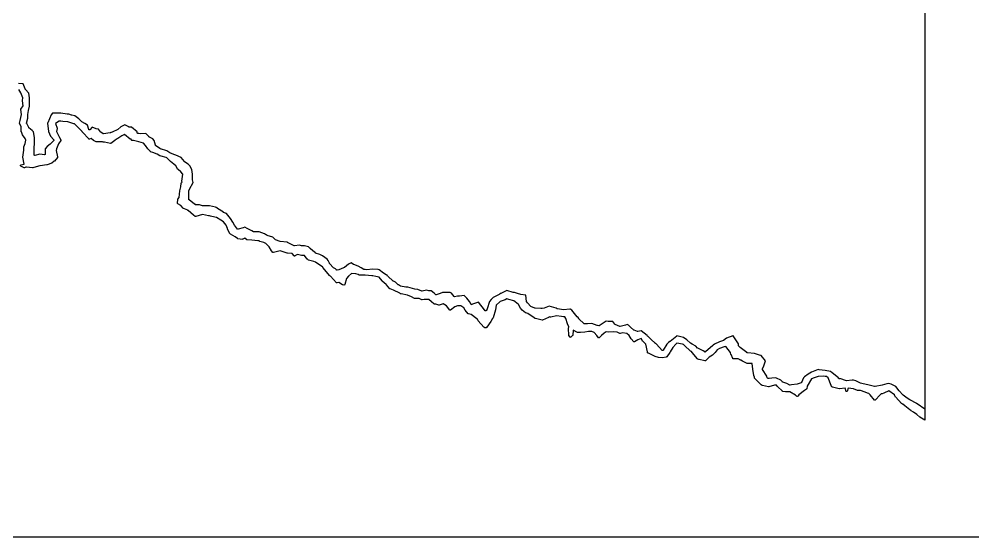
# Model space of a CAD drawing. Header units: millimetres. Extents: x 0 to 500, y 0 to 700.
# Drawn here: x 250.3 to 375.1, y 0 to 67.9 of the extents above; entities that cross this region are included whole.
import ezdxf

# ---------------------------------------------------------------- set-up
doc = ezdxf.new("R2010")
doc.units = ezdxf.units.MM
for name, color, linetype in [('CORTE', 1, 'Continuous'), ('GRABADO', 5, 'Continuous'), ('HOJA', 8, 'Continuous')]:
    doc.layers.add(name, color=color, linetype=linetype)

msp = doc.modelspace()

# ---------------------------------------------------------------- linework, layer by layer
at = {"layer": 'CORTE'}
msp.add_lwpolyline([(368.87, 70.62), (368.87, 67.23), (368.87, 66.18), (368.87, 65.14), (368.87, 64.11), (368.87, 63.09), (368.87, 62.07), (368.87, 61.06), (368.87, 60.06), (368.87, 59.06), (368.87, 58.07), (368.87, 57.02), (368.87, 56.61), (368.87, 55.21), (368.87, 54.24), (368.87, 53.28), (368.87, 52.38), (368.87, 51.38), (368.87, 50.44), (368.87, 49.41), (368.87, 48.57), (368.87, 47.73), (368.87, 46.77), (368.87, 45.85), (368.87, 44.88), (368.87, 43.93), (368.87, 43.07), (368.87, 42.34), (368.87, 41.53), (368.87, 40.66), (368.87, 39.79), (368.87, 37.11), (368.87, 36.21), (368.87, 20.18), (368.87, 19.11), (368.87, 18.41), (368.87, 17.34), (368.87, 16.45), (368.87, 15.3), (368.2, 15.7), (368.2, 15.7), (368.19, 15.71), (367.82, 16.05), (367.37, 16.36), (367.06, 16.54), (367.06, 16.55), (366.9, 16.65), (366.23, 17.17), (365.97, 17.38), (365.93, 17.41), (365.81, 17.48), (365.81, 17.48), (365.8, 17.48), (365.04, 18.33), (365.03, 18.33), (364.92, 18.48), (364.92, 18.49), (364.92, 18.49), (364.92, 18.5), (364.88, 18.61), (364.15, 19.16), (363.49, 18.85), (363.49, 18.85), (363.26, 18.77), (363.26, 18.77), (363.15, 18.74), (363, 18.6), (362.37, 17.94), (362.36, 17.93), (362.35, 17.93), (362.35, 17.92), (362.34, 17.92), (362.33, 17.92), (362.33, 17.92), (362.32, 17.91), (362.31, 17.91), (362.3, 17.91), (362.3, 17.92), (362.29, 17.92), (362.28, 17.92), (362.28, 17.92), (362.27, 17.93), (362.26, 17.93), (362.26, 17.94), (361.7, 18.6), (361.52, 18.8), (361.36, 18.85), (361.36, 18.85), (361.05, 18.96), (360.44, 19.2), (360.05, 19.2), (360.04, 19.2), (360.03, 19.2), (360.03, 19.2), (360.02, 19.2), (359.51, 19.42), (358.81, 19.5), (358.68, 19.08), (358.67, 19.08), (358.67, 19.06), (358.66, 19.06), (358.65, 19.05), (358.64, 19.04), (358.64, 19.04), (358.63, 19.04), (358.62, 19.04), (358.61, 19.03), (358.6, 19.03), (358.6, 19.03), (358.59, 19.04), (358.59, 19.04), (358.58, 19.04), (358.57, 19.04), (358.56, 19.05), (358.55, 19.06), (358.55, 19.06), (358.54, 19.07), (358.54, 19.07), (358.54, 19.08), (358.41, 19.51), (357.69, 19.39), (357.68, 19.39), (357.67, 19.39), (357.67, 19.39), (357.66, 19.39), (356.78, 19.63), (356.73, 19.64), (356.73, 19.64), (356.72, 19.65), (356.71, 19.65), (356.7, 19.66), (356.68, 19.69), (356.67, 19.69), (356.67, 19.7), (356.65, 19.73), (356.59, 19.85), (356.2, 20.83), (355.96, 21.01), (355.81, 21.04), (355.6, 21.07), (354.91, 21.02), (354.23, 20.8), (354.07, 20.73), (354.03, 20.71), (353.46, 19.74), (353.39, 19.42), (353.39, 19.41), (353.38, 19.39), (353.37, 19.39), (353.37, 19.38), (353.09, 19.18), (352.37, 18.6), (352.29, 18.48), (352.28, 18.47), (352.27, 18.47), (352.26, 18.46), (352.26, 18.46), (352.25, 18.46), (352.25, 18.45), (352.14, 18.42), (352.13, 18.42), (352.13, 18.42), (352.12, 18.42), (352.11, 18.42), (352.11, 18.42), (352.1, 18.42), (352.09, 18.43), (352.08, 18.43), (352.07, 18.44), (352, 18.51), (351.92, 18.59), (351.18, 19.03), (350.62, 19), (350.62, 19), (350.61, 19), (350.6, 19), (350.25, 19.08), (350.24, 19.08), (350.23, 19.09), (350.22, 19.09), (350.22, 19.09), (349.56, 19.71), (349.56, 19.71), (349.43, 19.87), (349.33, 19.91), (349.19, 19.89), (348.43, 19.69), (348.43, 19.69), (348.42, 19.69), (348.41, 19.69), (348.4, 19.69), (347.59, 19.84), (347.59, 19.84), (347.58, 19.84), (347.58, 19.84), (347.57, 19.84), (347.45, 19.93), (347.44, 19.93), (347.44, 19.93), (346.57, 20.82), (346.56, 20.83), (346.55, 20.84), (346.55, 20.86), (346.54, 20.92), (346.49, 21.16), (346.34, 21.97), (346.34, 21.97), (346.24, 22.71), (345.63, 22.71), (345.62, 22.71), (345.61, 22.71), (345.6, 22.72), (344.99, 23.03), (344.99, 23.03), (344.78, 23.15), (344.68, 23.18), (344.68, 23.18), (344.67, 23.19), (344.43, 23.33), (343.78, 23.33), (343.78, 23.33), (343.77, 23.33), (343.76, 23.34), (343.75, 23.34), (343.75, 23.34), (343.75, 23.34), (343.74, 23.35), (343.73, 23.35), (343.72, 23.36), (343.72, 23.37), (343.49, 23.9), (343.48, 23.91), (343.41, 24.18), (342.82, 24.94), (342.6, 24.92), (341.96, 24.68), (341.69, 24.51), (341.4, 24.16), (341.39, 24.16), (341.06, 23.84), (341.05, 23.84), (341.05, 23.83), (340.62, 23.56), (340.13, 23.09), (340.13, 23.09), (340.12, 23.08), (340.11, 23.08), (340.1, 23.07), (340.09, 23.07), (340.09, 23.07), (340.08, 23.07), (340.07, 23.07), (340.07, 23.07), (339.3, 23.23), (339.3, 23.23), (339.3, 23.23), (339.29, 23.23), (339.12, 23.31), (339.12, 23.31), (339.11, 23.32), (339.1, 23.33), (338.4, 24.16), (338.3, 24.29), (338.19, 24.34), (338.18, 24.35), (337.39, 25.09), (337.27, 25.21), (337.27, 25.21), (337.26, 25.21), (337.25, 25.21), (337.11, 25.25), (336.39, 25.39), (336.25, 25.27), (335.87, 24.84), (335.51, 24.24), (335.47, 24.17), (335.47, 24.17), (335.06, 23.6), (335.05, 23.59), (335.03, 23.58), (335.02, 23.57), (335.02, 23.57), (335.01, 23.57), (335.01, 23.57), (334.53, 23.49), (334.52, 23.49), (334, 23.51), (333.99, 23.51), (333.98, 23.51), (333.98, 23.51), (333.57, 23.66), (332.69, 24.08), (332.65, 24.09), (332.65, 24.09), (332.62, 24.1), (332.61, 24.1), (332.6, 24.11), (332.6, 24.11), (332.59, 24.12), (332.58, 24.12), (332.57, 24.14), (332.57, 24.15), (332.57, 24.15), (332.56, 24.16), (332.56, 24.17), (332.56, 24.19), (332.53, 24.26), (332.53, 24.27), (332.33, 25.28), (331.97, 25.6), (331.96, 25.61), (331.96, 25.61), (331.71, 26.02), (331.29, 25.84), (330.86, 25.56), (330.85, 25.56), (330.84, 25.55), (330.84, 25.55), (330.83, 25.55), (330.82, 25.55), (330.81, 25.55), (330.8, 25.55), (330.79, 25.55), (330.79, 25.55), (330.78, 25.55), (330.77, 25.56), (330.77, 25.56), (330.76, 25.57), (330.42, 25.98), (330.42, 25.98), (330.16, 26.38), (329.86, 26.65), (329.29, 26.74), (328.98, 26.67), (328.97, 26.67), (328.97, 26.67), (328.96, 26.67), (328.94, 26.67), (328.56, 26.82), (328.04, 26.87), (327.5, 26.82), (327.49, 26.82), (327.48, 26.82), (327.13, 26.86), (326.88, 26.7), (326.52, 26.38), (326.23, 26.09), (326.23, 26.08), (326.22, 26.07), (326.21, 26.07), (326.21, 26.07), (326.2, 26.07), (326.19, 26.07), (326.18, 26.07), (326.17, 26.07), (326.16, 26.07), (326.16, 26.07), (326.15, 26.07), (326.14, 26.08), (326.14, 26.08), (326.13, 26.09), (326.12, 26.1), (325.92, 26.39), (325.57, 26.8), (325.25, 26.92), (324.81, 26.9), (324.34, 26.85), (323.79, 26.81), (323.78, 26.81), (323.41, 26.79), (323.4, 26.79), (323.39, 26.79), (323.39, 26.79), (323.38, 26.79), (323.37, 26.79), (323.37, 26.8), (322.81, 27.11), (322.76, 26.43), (322.76, 26.42), (322.76, 26.41), (322.76, 26.4), (322.75, 26.4), (322.75, 26.39), (322.74, 26.38), (322.53, 26.17), (322.53, 26.17), (322.51, 26.16), (322.5, 26.16), (322.5, 26.16), (322.49, 26.15), (322.48, 26.15), (322.48, 26.15), (322.47, 26.15), (322.47, 26.15), (322.45, 26.16), (322.45, 26.16), (322.44, 26.16), (322.43, 26.17), (322.42, 26.18), (322.42, 26.18), (322.27, 26.39), (322.27, 26.4), (322.26, 26.42), (322.26, 26.43), (322.22, 27.32), (322.22, 27.33), (322.24, 27.53), (322.08, 27.91), (322.08, 27.92), (321.87, 28.63), (321.74, 28.86), (321.56, 28.83), (321.55, 28.83), (321.54, 28.83), (321.54, 28.84), (321.29, 28.88), (320.63, 28.97), (319.88, 28.78), (319.87, 28.78), (319.86, 28.78), (319.86, 28.78), (319.85, 28.78), (319.84, 28.78), (319.83, 28.78), (319.83, 28.79), (319.7, 28.85), (319.59, 28.77), (319.58, 28.77), (319.58, 28.77), (319.19, 28.59), (318.8, 28.41), (318.8, 28.4), (318.79, 28.4), (318.77, 28.4), (318.77, 28.4), (318.76, 28.4), (318.75, 28.4), (318.07, 28.58), (317.88, 28.64), (317.84, 28.64), (317.83, 28.64), (317.82, 28.64), (317.82, 28.65), (317.73, 28.69), (317.73, 28.69), (317.72, 28.69), (316.89, 29.28), (316.62, 29.36), (316.61, 29.36), (316.6, 29.36), (316.6, 29.37), (316.15, 29.71), (316.14, 29.71), (316.14, 29.72), (315.93, 29.96), (315.93, 29.97), (315.65, 30.48), (315.23, 30.82), (315.04, 30.94), (314.38, 31.12), (314.38, 31.12), (314.15, 31.22), (313.94, 31.09), (313.94, 31.09), (313.93, 31.09), (313.25, 30.85), (313.2, 30.82), (312.75, 30.38), (312.67, 29.76), (312.67, 29.75), (312.36, 28.73), (312.36, 28.72), (312.32, 28.66), (312.31, 28.65), (312.3, 28.64), (312.26, 28.61), (312.03, 28.23), (312.03, 28.22), (311.5, 27.51), (311.49, 27.47), (311.49, 27.46), (311.49, 27.45), (311.48, 27.44), (311.48, 27.43), (311.47, 27.42), (311.46, 27.42), (311.45, 27.41), (311.38, 27.39), (311.37, 27.39), (311.37, 27.39), (311.36, 27.39), (311.35, 27.39), (311.35, 27.39), (311.28, 27.4), (311.28, 27.4), (311.27, 27.41), (311.27, 27.41), (311.14, 27.48), (311.14, 27.48), (311.13, 27.49), (311.13, 27.49), (310.38, 28.31), (310.37, 28.32), (310.37, 28.32), (310.28, 28.52), (310.23, 28.6), (309.48, 29.14), (309.1, 29.22), (309.09, 29.22), (309.08, 29.22), (309.08, 29.23), (309.07, 29.23), (309.07, 29.23), (309.06, 29.24), (308.68, 29.72), (308.68, 29.73), (308.52, 30.03), (308.13, 30.29), (307.67, 30.29), (307.31, 30.16), (306.78, 29.71), (306.77, 29.71), (306.77, 29.71), (306.76, 29.7), (306.75, 29.7), (306.74, 29.7), (306.74, 29.7), (306.73, 29.7), (306.72, 29.7), (306.72, 29.7), (306.71, 29.7), (306.7, 29.7), (306.7, 29.71), (306.69, 29.71), (306.68, 29.71), (306.68, 29.72), (306.67, 29.72), (306.22, 30.27), (305.79, 30.54), (305.28, 30.36), (305.27, 30.35), (305.26, 30.35), (305.25, 30.35), (305.24, 30.35), (305.23, 30.36), (304.86, 30.5), (304.63, 30.52), (304.63, 30.52), (304.62, 30.52), (304.62, 30.52), (304.61, 30.53), (304.6, 30.53), (304.59, 30.54), (304.28, 30.82), (303.92, 31.13), (303.3, 31.13), (303.04, 31.07), (303.03, 31.07), (303.02, 31.07), (303.02, 31.07), (303.01, 31.08), (303, 31.08), (303, 31.08), (302.66, 31.23), (302.09, 31.23), (302.09, 31.23), (302.08, 31.23), (302.07, 31.23), (301.68, 31.46), (301.15, 31.68), (300.29, 31.85), (300.23, 31.86), (300.22, 31.86), (300.22, 31.86), (300.21, 31.87), (300.17, 31.89), (300.17, 31.89), (300.12, 31.93), (299.29, 32.34), (298.86, 32.52), (298.85, 32.52), (298.84, 32.52), (298.84, 32.53), (298.83, 32.53), (298.83, 32.53), (298.4, 33.05), (298.34, 33.1), (297.82, 33.53), (297.82, 33.54), (297.81, 33.54), (297.42, 34.03), (297, 34.14), (296.59, 34.21), (296.54, 34.21), (296.49, 34.2), (296.49, 34.2), (296.48, 34.2), (295.61, 34.29), (294.83, 34.31), (294.82, 34.31), (294.81, 34.31), (294.8, 34.32), (294.79, 34.32), (294.66, 34.4), (294.38, 34.49), (293.79, 34.53), (293.43, 34.16), (293.17, 33.85), (292.94, 33.08), (292.94, 33.07), (292.93, 33.06), (292.89, 33.01), (292.89, 33.01), (292.88, 33), (292.88, 32.99), (292.87, 32.99), (292.85, 32.98), (292.84, 32.98), (292.83, 32.98), (292.82, 32.98), (292.64, 33.03), (292.63, 33.03), (292.62, 33.04), (292.62, 33.04), (292.16, 33.34), (291.93, 33.28), (291.92, 33.28), (291.91, 33.28), (291.91, 33.28), (291.9, 33.28), (291.89, 33.28), (291.88, 33.28), (291.87, 33.29), (291.86, 33.29), (291.86, 33.3), (291.05, 34.16), (291.05, 34.16), (290.99, 34.23), (290.94, 34.25), (290.93, 34.26), (290.93, 34.27), (290.08, 35.28), (290.08, 35.28), (290.08, 35.29), (290.07, 35.29), (290.05, 35.35), (290.01, 35.39), (289.8, 35.52), (289.1, 36.02), (288.87, 36.08), (288.18, 36.27), (288.18, 36.27), (288.17, 36.27), (288.16, 36.28), (288.03, 36.38), (288.02, 36.38), (288.02, 36.39), (288.02, 36.39), (287.65, 36.86), (287.27, 36.86), (287.27, 36.86), (287.26, 36.86), (286.75, 37), (286.38, 36.82), (286.38, 36.82), (286.37, 36.81), (286.36, 36.81), (286.35, 36.81), (286.35, 36.81), (286.34, 36.81), (286.33, 36.81), (286.33, 36.81), (286.32, 36.82), (286.31, 36.82), (286.3, 36.83), (286.3, 36.83), (286.02, 37.12), (285.42, 37.18), (285.41, 37.18), (285.4, 37.18), (284.49, 37.47), (283.59, 37.27), (283.58, 37.27), (283.57, 37.27), (283.57, 37.27), (283.56, 37.27), (283.55, 37.27), (283.54, 37.28), (283.53, 37.28), (283.52, 37.29), (283.33, 37.5), (283.33, 37.51), (283.01, 38.02), (282.6, 38.45), (282.32, 38.59), (281.81, 38.73), (281.81, 38.73), (281.8, 38.73), (281.7, 38.79), (281.54, 38.79), (280.78, 38.87), (280.14, 38.93), (280.14, 38.93), (280.13, 38.93), (280.12, 38.94), (280.12, 38.94), (280.11, 38.95), (279.86, 39.17), (279.56, 39), (279.55, 39), (279.54, 38.99), (279.54, 38.99), (279.53, 38.99), (279.52, 38.99), (279.52, 38.99), (278.93, 39.08), (278.91, 39.08), (278.9, 39.09), (278.9, 39.09), (278.58, 39.32), (277.98, 39.67), (277.97, 39.67), (277.92, 39.72), (277.91, 39.72), (277.91, 39.72), (277.9, 39.73), (277.9, 39.73), (277.56, 40.39), (277.56, 40.4), (277.39, 40.85), (277.04, 41.3), (276.69, 41.5), (276.13, 41.87), (275.92, 41.92), (275.33, 42.05), (275.22, 42.08), (275.09, 42.08), (275.09, 42.08), (274.31, 42.23), (273.45, 41.98), (273.44, 41.98), (273.43, 41.98), (273.38, 41.99), (273.37, 41.99), (273.36, 41.99), (273.35, 41.99), (273.35, 41.99), (273.34, 42), (273.34, 42), (273.33, 42), (273.14, 42.17), (272.41, 42.76), (272.4, 42.76), (272.28, 42.88), (271.82, 43.04), (271.81, 43.04), (271.81, 43.04), (271.8, 43.05), (271.8, 43.05), (271.79, 43.05), (271.79, 43.06), (271.48, 43.43), (271.08, 43.67), (271.08, 43.67), (271.07, 43.68), (271.06, 43.68), (271.06, 43.7), (271.05, 43.71), (271.05, 43.72), (271.05, 43.72), (271.05, 43.73), (271.05, 43.74), (271.09, 44.23), (271.09, 44.23), (271.09, 44.25), (271.24, 44.5), (271.33, 45.34), (271.45, 45.88), (271.53, 46.37), (271.53, 46.38), (271.53, 46.39), (271.54, 46.39), (271.54, 46.4), (271.55, 46.41), (271.56, 46.41), (271.56, 46.42), (271.64, 46.47), (271.6, 46.57), (271.59, 46.58), (271.59, 46.59), (271.59, 46.6), (271.59, 46.61), (271.59, 46.62), (271.72, 47.53), (271.47, 47.83), (271.1, 48.15), (271.09, 48.16), (271.09, 48.16), (271.08, 48.17), (270.82, 48.62), (270.55, 48.86), (270.11, 49.18), (270.11, 49.18), (270.1, 49.18), (269.63, 49.66), (269.54, 49.71), (268.89, 49.91), (268.73, 49.96), (268.72, 49.96), (268.35, 50.14), (267.79, 50.37), (267.51, 50.48), (267.51, 50.48), (267.5, 50.49), (267.49, 50.49), (267.14, 50.84), (267.13, 50.84), (267.13, 50.84), (267.13, 50.85), (266.84, 51.31), (266.59, 51.61), (265.95, 51.76), (265.27, 51.93), (265.06, 51.96), (265.06, 51.97), (265.05, 51.97), (265.04, 51.97), (265.04, 51.97), (265.03, 51.98), (265.02, 51.99), (265.01, 52), (265.01, 52), (265.01, 52.01), (265, 52.02), (265, 52.02), (264.98, 52.12), (264.88, 52.12), (264.87, 52.12), (264.86, 52.13), (264.85, 52.13), (264.84, 52.13), (264.84, 52.14), (264.11, 52.72), (263.74, 52.55), (263.23, 52.2), (263.23, 52.19), (263.22, 52.19), (263.22, 52.19), (263.06, 52.14), (262.84, 51.94), (262.84, 51.94), (262.31, 51.57), (262.3, 51.57), (262.29, 51.56), (262.29, 51.56), (262.28, 51.56), (262.27, 51.56), (262.27, 51.56), (262.26, 51.56), (262.25, 51.56), (262.25, 51.56), (261.47, 51.75), (261.33, 51.75), (261.32, 51.75), (261.21, 51.78), (260.41, 51.78), (260.4, 51.79), (260.39, 51.79), (260.38, 51.79), (260.04, 51.93), (260.04, 51.93), (260.03, 51.94), (260.03, 51.94), (259.71, 52.2), (259.51, 52.13), (259.5, 52.13), (259.5, 52.13), (259.49, 52.13), (259.48, 52.13), (259.47, 52.13), (259.46, 52.13), (259.45, 52.14), (259.44, 52.14), (259.43, 52.15), (258.58, 53.06), (258.57, 53.07), (258.57, 53.08), (258.56, 53.09), (258.55, 53.13), (258.52, 53.15), (258.51, 53.15), (258.51, 53.16), (257.87, 53.82), (257.58, 54.1), (257.56, 54.12), (257.48, 54.15), (256.69, 54.38), (256.01, 54.44), (256.01, 54.44), (255.78, 54.47), (255.53, 54.47), (255.04, 54.19), (255.28, 53.56), (255.28, 53.56), (255.28, 53.55), (255.28, 53.54), (255.28, 53.53), (255.28, 53.53), (255.28, 53.52), (255.2, 53.12), (255.57, 52.36), (255.77, 52.04), (255.77, 52.03), (255.78, 52.02), (255.78, 52.02), (255.78, 52.01), (255.78, 52.01), (255.78, 52), (255.78, 51.99), (255.78, 51.98), (255.78, 51.98), (255.78, 51.97), (255.77, 51.96), (255.77, 51.96), (255.47, 51.51), (255.2, 50.87), (255.16, 50.62), (255.33, 49.79), (255.33, 49.79), (255.33, 49.78), (255.33, 49.77), (255.33, 49.76), (255.32, 49.75), (255.32, 49.74), (255.32, 49.73), (255.31, 49.73), (254.91, 49.24), (254.91, 49.24), (254.9, 49.24), (254.59, 48.98), (254.58, 48.98), (254.58, 48.97), (254.57, 48.97), (254.57, 48.97), (253.95, 48.76), (253.94, 48.75), (253.94, 48.75), (253.06, 48.65), (253.05, 48.65), (253.04, 48.65), (253.04, 48.65), (253.01, 48.66), (252.98, 48.65), (252.83, 48.59), (252.1, 48.35), (252.09, 48.35), (252.08, 48.35), (252.07, 48.35), (252.07, 48.35), (251.26, 48.46), (251.17, 48.45), (250.99, 48.38), (250.99, 48.38), (250.98, 48.38), (250.98, 48.37), (250.97, 48.37), (250.96, 48.37), (250.96, 48.38), (250.95, 48.38), (250.94, 48.38), (250.51, 48.6), (250.51, 48.6), (250.5, 48.61), (250.5, 48.61), (250.49, 48.62), (250.49, 48.62), (250.48, 48.63), (250.48, 48.64), (250.48, 48.64), (250.48, 48.65), (250.47, 48.67), (250.48, 48.68), (250.48, 48.69), (250.48, 48.7), (250.48, 48.7), (250.49, 48.71), (250.49, 48.72), (250.5, 48.72), (250.51, 48.73), (250.51, 48.73), (250.52, 48.73), (250.53, 48.74), (250.94, 48.86), (250.78, 49.77), (250.78, 49.77), (250.78, 49.78), (250.78, 49.78), (250.9, 50.69), (250.9, 50.89), (250.91, 51.09), (250.91, 51.09), (250.91, 51.1), (250.92, 51.1), (251.08, 51.56), (251.17, 51.99), (251.08, 52.19), (250.75, 52.67), (250.75, 52.68), (250.74, 52.68), (250.59, 53.09), (250.59, 53.09), (250.58, 53.1), (250.58, 53.11), (250.55, 53.73), (250.36, 54.2), (250.36, 54.2), (250.35, 54.22), (250.35, 54.23), (250.36, 54.24), (250.43, 54.57), (250.43, 54.57), (250.61, 55.34), (250.51, 56), (250.51, 56.01), (250.51, 56.01), (250.51, 56.02), (250.51, 56.03), (250.52, 56.04), (250.52, 56.04), (250.52, 56.05), (250.84, 56.47), (250.75, 57.16), (250.75, 57.16), (250.75, 57.17), (250.75, 57.17), (250.8, 57.55), (250.51, 58.21), (250.26, 58.63)], dxfattribs=at)
at = {"layer": 'GRABADO'}
msp.add_lwpolyline([(368.87, 68.28), (368.87, 67.14), (368.87, 66.01), (368.87, 64.89), (368.87, 63.77), (368.87, 62.66), (368.87, 61.56), (368.87, 60.47), (368.87, 59.3), (368.87, 58.85), (368.87, 57.3), (368.87, 56.23), (368.87, 55.17), (368.87, 54.18), (368.87, 53.07), (368.87, 52.03), (368.87, 50.89), (368.87, 49.97), (368.87, 49.04), (368.87, 47.97), (368.87, 46.96), (368.87, 45.89), (368.87, 44.84), (368.87, 43.89), (368.87, 43.08), (368.87, 42.18), (368.87, 41.22), (368.87, 40.25), (368.87, 37.3), (368.87, 36.31), (368.87, 26.08), (368.87, 24.89), (368.87, 24.11), (368.87, 22.94), (368.87, 21.96), (368.87, 20.79), (368.87, 20), (368.87, 18.04), (368.87, 17.06), (368.87, 16.73), (367.87, 17.43), (367.87, 17.43), (367.83, 17.46), (367.82, 17.46), (367.82, 17.46), (367.8, 17.48), (366.91, 17.95), (366.55, 18.17), (366.55, 18.17), (366.01, 18.59), (365.97, 18.62), (365.97, 18.62), (365.96, 18.63), (365.49, 19.15), (365.49, 19.15), (365.06, 19.71), (365.04, 19.73), (364.43, 20.04), (364.16, 20.09), (363.88, 20.05), (363.26, 19.89), (363.25, 19.89), (362.35, 19.72), (362.34, 19.72), (362.33, 19.72), (362.31, 19.72), (362.28, 19.72), (362.28, 19.72), (362.27, 19.72), (361.37, 19.92), (361.37, 19.92), (360.77, 20.08), (360.44, 20.14), (360.44, 20.14), (360.43, 20.14), (359.8, 20.45), (359.52, 20.54), (359.33, 20.56), (358.62, 20.45), (358.61, 20.45), (358.6, 20.45), (358.6, 20.45), (358.59, 20.45), (358.58, 20.45), (357.73, 20.74), (357.69, 20.73), (357.68, 20.73), (357.68, 20.73), (357.67, 20.73), (357.66, 20.73), (357.66, 20.73), (357.61, 20.75), (357.6, 20.75), (357.6, 20.75), (357.59, 20.75), (357.59, 20.76), (357.58, 20.77), (357.57, 20.77), (357.56, 20.78), (357.55, 20.83), (356.71, 21.5), (356.5, 21.66), (355.81, 21.81), (355.04, 21.91), (354.91, 21.93), (354.91, 21.93), (354.87, 21.92), (354.01, 21.6), (353.57, 21.35), (353.1, 20.96), (352.96, 20.83), (352.7, 20.24), (352.7, 20.23), (352.69, 20.21), (352.69, 20.21), (352.68, 20.2), (352.68, 20.2), (352.67, 20.19), (352.66, 20.19), (352.15, 20.01), (352.14, 20.01), (352.13, 20), (352.13, 20), (351.42, 19.94), (351.21, 19.9), (351.2, 19.9), (351.19, 19.9), (351.19, 19.9), (351.18, 19.9), (351.17, 19.9), (351.17, 19.9), (351.16, 19.9), (351.16, 19.91), (350.81, 20.11), (350.25, 20.28), (350.24, 20.29), (350.23, 20.29), (350.22, 20.3), (350.21, 20.31), (350.01, 20.56), (349.45, 20.81), (349.33, 20.85), (348.84, 20.8), (348.47, 20.76), (348.43, 20.75), (348.43, 20.75), (348.42, 20.74), (348.41, 20.74), (348.4, 20.75), (348.36, 20.75), (348.36, 20.75), (348.35, 20.76), (348.34, 20.76), (348.26, 20.81), (348.25, 20.82), (348.24, 20.84), (348.23, 20.85), (348.23, 20.85), (348.17, 21.06), (347.62, 21.94), (347.62, 21.95), (347.61, 21.98), (347.61, 22), (347.61, 22.01), (347.77, 22.43), (347.99, 23.08), (347.45, 23.79), (347.22, 23.83), (347.22, 23.83), (346.55, 24.02), (345.65, 24.12), (345.63, 24.12), (345.62, 24.12), (345.62, 24.12), (345.61, 24.12), (345.6, 24.12), (345.59, 24.13), (345.56, 24.14), (345.55, 24.15), (344.66, 24.82), (344.66, 24.83), (344.66, 24.83), (344.47, 25.06), (344.46, 25.07), (344.46, 25.08), (344.45, 25.1), (344.45, 25.11), (344.48, 25.3), (343.84, 26.24), (343.84, 26.24), (343.76, 26.37), (343.73, 26.36), (342.89, 26.06), (342.5, 25.75), (342.49, 25.74), (342.49, 25.74), (342.48, 25.74), (341.96, 25.58), (341.31, 25.26), (341.15, 25.15), (341.06, 25.05), (341.06, 25.05), (340.48, 24.58), (340.13, 24.25), (340.12, 24.25), (340.12, 24.24), (340.11, 24.24), (340.11, 24.24), (340.1, 24.24), (340.09, 24.23), (340.08, 24.23), (340.07, 24.23), (340.06, 24.23), (340.05, 24.24), (340.05, 24.24), (340.04, 24.24), (340.04, 24.25), (339.83, 24.39), (339.12, 24.73), (339.11, 24.74), (339.11, 24.74), (339.1, 24.75), (338.89, 25), (338.4, 25.25), (338.4, 25.25), (338.19, 25.37), (338.18, 25.37), (338.18, 25.37), (337.72, 25.82), (337.27, 26.14), (336.39, 26.34), (336.39, 26.34), (336.39, 26.33), (335.5, 25.61), (335.49, 25.61), (335.31, 25.48), (335.08, 25.27), (334.58, 24.46), (334.58, 24.46), (334.58, 24.45), (334.57, 24.44), (334.56, 24.44), (334.55, 24.43), (334.54, 24.43), (334.53, 24.43), (334.52, 24.43), (334.52, 24.43), (334.51, 24.43), (334.5, 24.43), (334.49, 24.43), (334.48, 24.44), (334.47, 24.44), (333.73, 25.26), (333.62, 25.33), (333.56, 25.36), (333.56, 25.36), (333.55, 25.37), (333.54, 25.37), (333.05, 25.86), (332.62, 26.26), (332.56, 26.31), (332.56, 26.32), (332.55, 26.33), (332.52, 26.38), (331.72, 27.01), (331.3, 26.92), (331.29, 26.92), (331.28, 26.92), (331.27, 26.92), (331.26, 26.92), (331.26, 26.92), (330.79, 27.1), (330.78, 27.11), (330.78, 27.11), (330.77, 27.11), (330.34, 27.49), (330.34, 27.49), (330.08, 27.77), (329.89, 27.85), (329.69, 27.75), (329.69, 27.75), (329.68, 27.75), (328.98, 27.57), (328.97, 27.57), (328.96, 27.57), (328.96, 27.57), (328.95, 27.57), (328.94, 27.57), (328.93, 27.58), (328.31, 27.84), (328.3, 27.84), (328.29, 27.84), (328.29, 27.85), (328.28, 27.86), (328, 28.25), (327.38, 28.25), (327.38, 28.25), (327.13, 28.28), (326.6, 27.93), (326.23, 27.66), (326.22, 27.66), (326.22, 27.65), (326.21, 27.65), (326.2, 27.65), (326.2, 27.65), (326.18, 27.65), (326.18, 27.65), (326.17, 27.65), (325.99, 27.69), (325.98, 27.69), (325.25, 27.95), (324.71, 27.93), (324.33, 27.93), (324.32, 27.93), (324.32, 27.93), (324.31, 27.93), (324.3, 27.93), (324.3, 27.93), (324.29, 27.94), (324.28, 27.94), (323.57, 28.6), (323.56, 28.61), (323.56, 28.62), (323.48, 28.76), (323.36, 28.84), (323.36, 28.84), (323.35, 28.85), (323.35, 28.85), (322.63, 29.72), (322.53, 29.82), (322.47, 29.84), (322.38, 29.83), (322.38, 29.83), (321.56, 29.75), (321.55, 29.75), (321.54, 29.75), (320.77, 29.88), (320.76, 29.88), (320.75, 29.88), (320.74, 29.89), (320.59, 29.99), (320.31, 30.05), (320.31, 30.05), (319.7, 30.23), (319.02, 29.97), (319.02, 29.97), (319.01, 29.97), (318.78, 29.93), (318.78, 29.93), (318.59, 29.92), (318.58, 29.92), (317.84, 29.99), (317.83, 29.99), (317.83, 29.99), (317.82, 29.99), (317.3, 30.19), (317.3, 30.2), (317.29, 30.2), (317.28, 30.21), (316.86, 30.68), (316.73, 30.83), (316.73, 30.83), (316.73, 30.84), (316.72, 30.85), (316.72, 30.86), (316.72, 30.87), (316.64, 31.67), (315.98, 31.76), (315.98, 31.76), (315.97, 31.77), (315.54, 31.92), (315.13, 32.01), (315.06, 32.03), (314.95, 32.04), (314.95, 32.04), (314.95, 32.04), (314.15, 32.28), (313.35, 31.92), (313.28, 31.88), (313.28, 31.88), (313.27, 31.88), (313.25, 31.87), (313.15, 31.8), (313.14, 31.79), (312.33, 31.38), (312.1, 31.13), (311.86, 30.84), (311.55, 29.88), (311.51, 29.75), (311.51, 29.74), (311.51, 29.74), (311.5, 29.73), (311.47, 29.67), (311.46, 29.67), (311.46, 29.67), (311.46, 29.66), (311.45, 29.66), (311.41, 29.62), (311.4, 29.62), (311.4, 29.61), (311.39, 29.61), (311.38, 29.61), (311.37, 29.61), (311.36, 29.61), (311.36, 29.61), (311.35, 29.61), (311.34, 29.61), (311.27, 29.64), (311.27, 29.64), (311.26, 29.65), (311.26, 29.65), (311.25, 29.66), (311.24, 29.67), (311.24, 29.68), (311.24, 29.69), (311.24, 29.7), (311.23, 29.74), (310.41, 30.77), (309.53, 30.44), (309.53, 30.44), (309.52, 30.43), (309.51, 30.43), (309.51, 30.43), (309.5, 30.43), (309.49, 30.44), (309.48, 30.44), (309.48, 30.44), (309.47, 30.44), (309.47, 30.45), (309.46, 30.45), (309.45, 30.46), (309.45, 30.47), (309.23, 30.84), (308.92, 31.3), (308.56, 31.62), (307.96, 31.56), (307.96, 31.56), (307.66, 31.56), (307.3, 31.48), (307.3, 31.47), (307.29, 31.47), (307.28, 31.47), (307.28, 31.48), (307.27, 31.48), (307.26, 31.48), (307.25, 31.48), (307.24, 31.49), (307.23, 31.5), (306.91, 31.93), (306.71, 32.01), (305.88, 32.01), (305.88, 32.02), (305.87, 32.02), (305.87, 32.02), (305.8, 32.04), (305.73, 32.03), (305.42, 31.92), (304.9, 31.73), (304.9, 31.73), (304.89, 31.73), (304.88, 31.73), (304.86, 31.73), (304.85, 31.73), (304.84, 31.74), (304.83, 31.74), (304.61, 31.93), (304.22, 32.26), (303.96, 32.24), (303.95, 32.24), (303.95, 32.24), (303.94, 32.24), (303.93, 32.24), (303.61, 32.32), (303.04, 32.21), (303.03, 32.21), (303.02, 32.21), (303.02, 32.21), (303.01, 32.21), (303, 32.22), (303, 32.22), (302.5, 32.43), (302.09, 32.48), (302.09, 32.48), (302.08, 32.48), (301.48, 32.64), (301.16, 32.72), (300.93, 32.75), (300.23, 32.86), (300.23, 32.86), (300.22, 32.87), (300.21, 32.87), (299.94, 33.04), (299.93, 33.04), (299.93, 33.05), (299.57, 33.39), (299.29, 33.53), (299.28, 33.53), (298.54, 34.16), (298.54, 34.16), (298.53, 34.17), (298.46, 34.3), (298.36, 34.34), (298.35, 34.34), (298.01, 34.56), (298.01, 34.56), (297.43, 35.02), (297.28, 35.04), (296.54, 35.1), (295.81, 35.02), (295.81, 35.02), (295.8, 35.02), (295.61, 35.04), (295.44, 35.04), (295.43, 35.04), (295.42, 35.04), (295.41, 35.05), (295.41, 35.05), (295.4, 35.05), (295.05, 35.26), (294.66, 35.5), (294.09, 35.68), (294.08, 35.68), (294.08, 35.69), (294.08, 35.69), (293.75, 35.91), (293.4, 35.75), (292.88, 35.31), (292.87, 35.3), (292.86, 35.3), (292.74, 35.26), (292.14, 35.01), (292.13, 35.01), (291.93, 34.95), (291.92, 34.95), (291.92, 34.95), (291.91, 34.95), (291.9, 34.95), (291.89, 34.95), (291.89, 34.95), (291.88, 34.95), (291.87, 34.96), (291.87, 34.96), (291.86, 34.97), (291.85, 34.98), (291.73, 35.12), (291.47, 35.26), (291.46, 35.26), (291.46, 35.27), (291.45, 35.27), (290.93, 35.85), (290.92, 35.85), (290.92, 35.86), (290.91, 35.87), (290.77, 36.22), (290.6, 36.38), (290.02, 36.84), (289.64, 37.02), (289.1, 37.2), (289.1, 37.2), (289.09, 37.2), (289.08, 37.21), (288.73, 37.49), (288.73, 37.49), (288.41, 37.8), (288.17, 38), (287.64, 38.13), (287.27, 38.13), (287.27, 38.13), (287.26, 38.13), (287.25, 38.14), (287.25, 38.14), (286.98, 38.24), (286.36, 38.14), (286.36, 38.14), (286.34, 38.14), (286.33, 38.14), (286.33, 38.14), (286.32, 38.14), (286.32, 38.14), (285.44, 38.6), (285.43, 38.6), (285.43, 38.6), (285.42, 38.61), (285.42, 38.61), (285.4, 38.62), (285.4, 38.62), (284.49, 38.7), (284.49, 38.7), (284.48, 38.7), (284.47, 38.7), (283.84, 38.95), (283.83, 38.96), (283.82, 38.96), (283.53, 39.28), (282.77, 39.52), (282.77, 39.52), (282.62, 39.6), (282.56, 39.62), (282.55, 39.62), (282.54, 39.62), (282.4, 39.7), (281.7, 39.97), (281.02, 39.97), (281.01, 39.97), (281, 39.97), (280.99, 39.98), (280.76, 40.09), (280.76, 40.09), (280.17, 40.41), (280.17, 40.41), (279.86, 40.59), (279.64, 40.51), (279.64, 40.51), (278.96, 40.32), (278.95, 40.32), (278.94, 40.31), (278.93, 40.32), (278.92, 40.32), (278.91, 40.32), (278.9, 40.33), (278.9, 40.33), (278.89, 40.33), (278.88, 40.34), (278.88, 40.34), (278.5, 40.84), (278.5, 40.85), (278.28, 41.24), (277.95, 41.73), (277.78, 41.95), (277.43, 42.4), (277.06, 42.53), (277.05, 42.53), (277.05, 42.54), (276.28, 43.05), (276.27, 43.05), (276.27, 43.06), (276.26, 43.07), (276.26, 43.07), (276.22, 43.15), (276.17, 43.14), (276.16, 43.14), (276.15, 43.14), (276.15, 43.14), (276.14, 43.14), (276.14, 43.15), (276, 43.2), (275.22, 43.37), (274.62, 43.4), (274.31, 43.37), (274.31, 43.37), (274.3, 43.37), (274.29, 43.38), (273.9, 43.51), (273.37, 43.54), (273.36, 43.54), (273.35, 43.54), (273.34, 43.55), (273.33, 43.56), (273.04, 43.8), (272.54, 44.16), (272.54, 44.16), (272.53, 44.17), (272.52, 44.17), (272.52, 44.18), (272.52, 44.18), (272.51, 44.19), (272.51, 44.2), (272.51, 44.2), (272.51, 44.21), (272.51, 45.34), (272.51, 45.35), (272.58, 45.59), (272.58, 45.59), (273.07, 46.46), (273.01, 46.78), (273.01, 46.79), (273.01, 47.55), (272.91, 48.16), (272.64, 48.62), (272.41, 48.85), (271.95, 49.17), (271.94, 49.17), (271.94, 49.18), (271.52, 49.72), (271.49, 49.74), (270.83, 50.02), (270.57, 50.13), (270.04, 50.35), (270.03, 50.35), (269.64, 50.59), (269.5, 50.64), (268.92, 50.82), (268.91, 50.82), (268.72, 50.91), (268.71, 50.91), (268.71, 50.92), (268.17, 51.31), (268.17, 51.31), (268.17, 51.32), (268.16, 51.33), (268.15, 51.34), (268.15, 51.34), (267.97, 51.96), (267.78, 52.17), (267.29, 52.45), (267.29, 52.45), (267.28, 52.46), (266.87, 52.87), (266.15, 52.83), (266.14, 52.83), (266.13, 52.83), (265.96, 52.86), (265.83, 52.88), (265.82, 52.88), (265.81, 52.89), (265.81, 52.89), (265.8, 52.89), (265.79, 52.9), (265.79, 52.9), (265.78, 52.91), (265.77, 52.92), (265.77, 52.93), (265.74, 53.07), (265.02, 53.71), (264.67, 53.71), (264.66, 53.72), (264.65, 53.72), (264.64, 53.72), (264.12, 54.02), (263.6, 53.73), (263.24, 53.39), (263.23, 53.38), (263.22, 53.38), (262.47, 53.04), (262.47, 53.04), (262.34, 53), (262.31, 52.98), (262.31, 52.97), (262.3, 52.97), (262.3, 52.97), (262.29, 52.96), (262.28, 52.96), (262.28, 52.96), (262.27, 52.96), (262.26, 52.96), (262.26, 52.96), (262.25, 52.96), (262.24, 52.96), (262.21, 52.97), (261.35, 52.83), (261.34, 52.82), (261.33, 52.83), (261.32, 52.83), (261.32, 52.83), (261.31, 52.83), (261.3, 52.83), (261.3, 52.84), (260.98, 53.05), (260.98, 53.06), (260.98, 53.06), (260.97, 53.07), (260.7, 53.44), (260.4, 53.46), (260.4, 53.46), (260.39, 53.46), (260.38, 53.47), (259.88, 53.68), (259.54, 53.35), (259.53, 53.35), (259.53, 53.34), (259.52, 53.34), (259.52, 53.34), (259.51, 53.34), (259.5, 53.33), (259.49, 53.33), (259.48, 53.33), (259.48, 53.33), (259.47, 53.33), (259.46, 53.34), (259.46, 53.34), (259.45, 53.34), (259.44, 53.35), (259.44, 53.35), (259.43, 53.35), (259.43, 53.36), (259.42, 53.36), (259.42, 53.37), (259.42, 53.38), (259.42, 53.38), (259.23, 53.94), (258.88, 54.16), (258.52, 54.39), (258.51, 54.39), (258.51, 54.39), (258.51, 54.39), (258.11, 54.8), (257.6, 55.17), (257.18, 55.26), (257.18, 55.26), (257.17, 55.27), (256.82, 55.41), (256.71, 55.41), (256.59, 55.4), (256.59, 55.4), (256.58, 55.4), (255.77, 55.52), (255.07, 55.52), (254.85, 55.52), (254.85, 55.52), (254.66, 55.53), (254.48, 55.3), (254.05, 54.26), (254.05, 54.25), (254.05, 54.25), (254.02, 54.21), (254.13, 53.13), (254.4, 52.53), (254.83, 52.05), (254.83, 52.04), (254.83, 52.04), (254.84, 52.03), (254.84, 52.02), (254.84, 52.01), (254.84, 52.01), (254.84, 51.99), (254.84, 51.98), (254.84, 51.97), (254.83, 51.96), (254.83, 51.95), (254.37, 51.48), (254.37, 51.48), (253.98, 51.16), (253.72, 50.86), (253.69, 50.14), (253.69, 50.14), (253.69, 50.13), (253.69, 50.12), (253.68, 50.11), (253.68, 50.1), (253.67, 50.09), (253.66, 50.09), (253.66, 50.08), (253.65, 50.08), (253.64, 50.08), (253.64, 50.07), (253.63, 50.07), (253.62, 50.07), (253.62, 50.07), (253.61, 50.07), (253, 50.16), (252.34, 50), (252.34, 50), (252.33, 50), (252.32, 50), (252.31, 50), (252.3, 50.01), (252.29, 50.01), (252.28, 50.01), (252.28, 50.02), (252.27, 50.02), (252.27, 50.03), (252.26, 50.03), (252.26, 50.04), (252.26, 50.04), (252.25, 50.05), (252.25, 50.06), (252.25, 50.07), (252.25, 50.08), (252.28, 50.89), (252.31, 51.63), (252.32, 52), (252.3, 52.35), (252.17, 53.08), (252.02, 53.26), (251.58, 53.63), (251.58, 53.64), (251.57, 53.64), (251.57, 53.65), (251.56, 53.65), (251.29, 54.19), (251.28, 54.19), (251.28, 54.21), (251.28, 54.22), (251.28, 54.23), (251.28, 54.24), (251.28, 54.24), (251.46, 54.88), (251.46, 55.34), (251.46, 55.34), (251.52, 55.89), (251.53, 55.89), (251.67, 56.45), (251.65, 56.86), (251.65, 56.86), (251.67, 57.55), (251.58, 58.13), (251.13, 58.62), (251.12, 58.62), (251.12, 58.63), (251.08, 58.69), (251.08, 58.69), (251.08, 58.7), (250.82, 59.38), (250.21, 59.43)], dxfattribs=at)
at = {"layer": 'HOJA'}
msp.add_lwpolyline([(0, 0), (500, 0), (500, 700), (0, 700)], close=True, dxfattribs=at)

doc.saveas('drawing.dxf')
